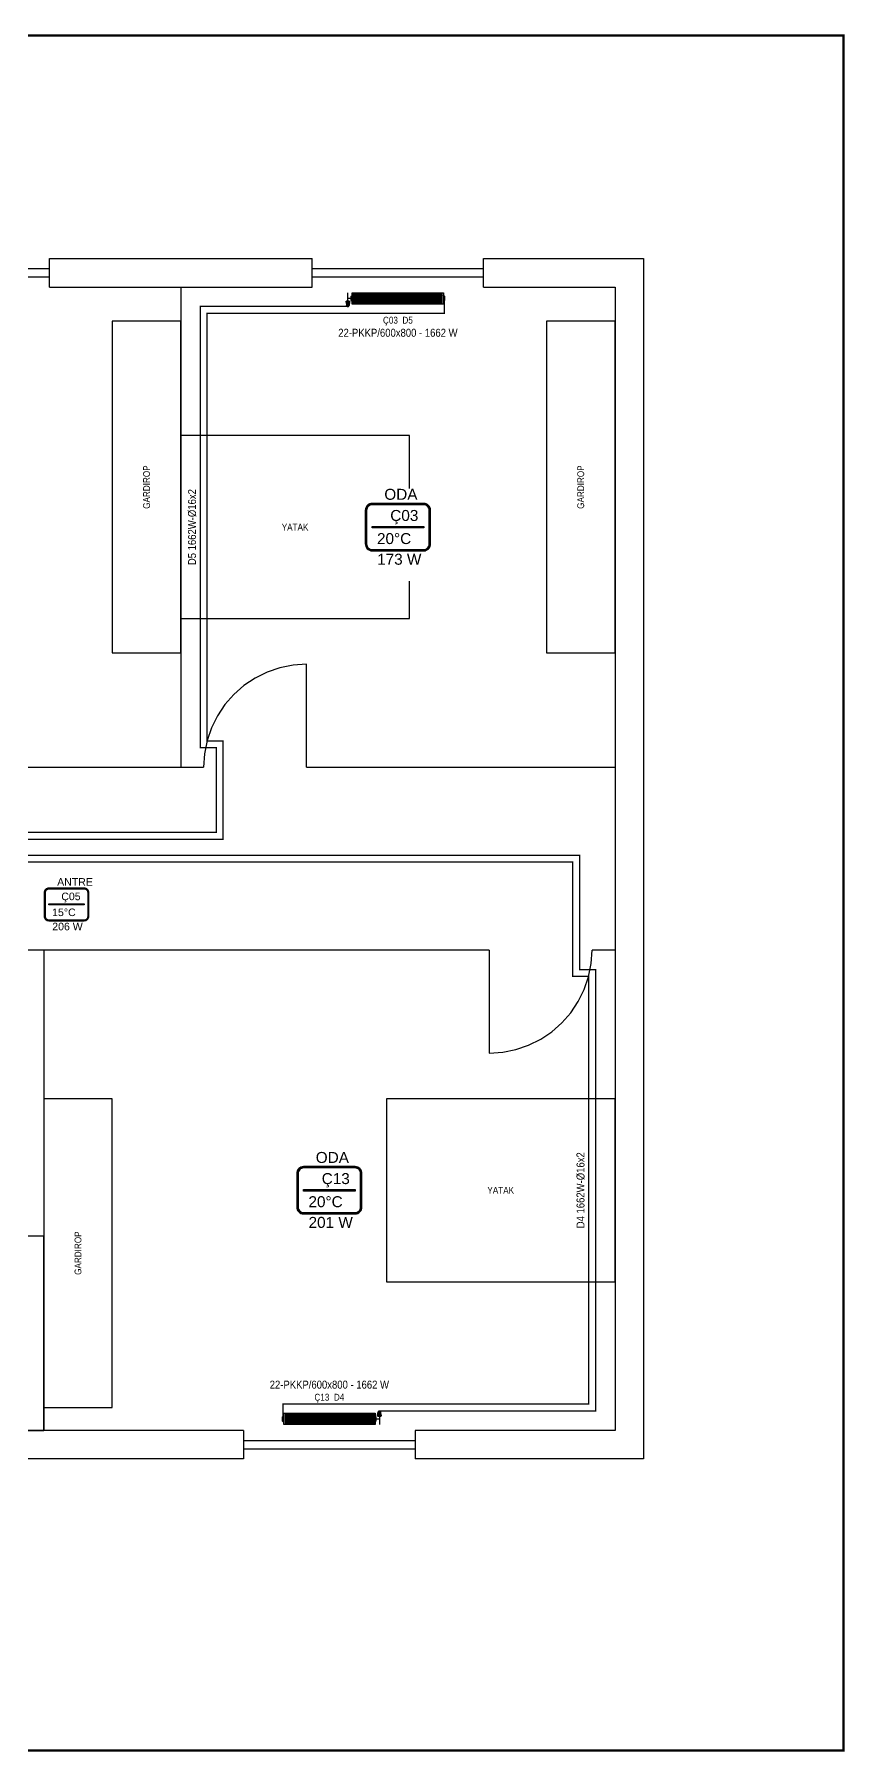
# Model space of a CAD drawing. Header units: centimetres. Extents: x -797 to 10101, y -12981 to 1521.
# Drawn here: x 9392 to 10101, y 19 to 1521 of the extents above; entities that cross this region are included whole.
import ezdxf
from ezdxf.enums import TextEntityAlignment as Align

# ---------------------------------------------------------------- set-up
doc = ezdxf.new("R2010")
doc.units = ezdxf.units.CM
doc.linetypes.add('DASHED', pattern=[1.524, 1.27, -0.254])
for name, color, linetype in [('MTY-ISIKAYBIMAHAL', 2, 'Continuous'), ('MTY-RADYATÖR', 2, 'Continuous'), ('MTY-TEFRIS-CIKTI', 250, 'Continuous'), ('ROTAS-ISITMA-CAP', 41, 'Continuous'), ('ROTAS-ISITMA-DONUS', 30, 'DASHED'), ('ROTAS-ISITMA-GIDIS', 10, 'Continuous'), ('ROTAS-MAHAL', 2, 'Continuous'), ('ROTAS-MASKE', 7, 'Continuous'), ('ROTAS-MIMARI-PENCERE', 4, 'Continuous'), ('ROTAS-MIMARI-TEFRIS', 9, 'Continuous'), ('ROTAS-MIMARI-TEMSILI', 8, 'Continuous'), ('ROTAS-PAFTA', 7, 'Continuous'), ('ROTAS-RADYATOR', 2, 'Continuous')]:
    doc.layers.add(name, color=color, linetype=linetype)
doc.styles.add('MTYCAPLT', font='arial.ttf', dxfattribs={"width": 0.65, "height": 1})
doc.styles.add('ROTAS', font='arial.ttf')

# ---------------------------------------------------------------- blocks, each defined once
blk = doc.blocks.new('MTY-RADYATOR Panel')
at = {"layer": 'MTY-RADYATÖR', "color": 15}
for p, q in [((-1.9, 8.2), (-1.4, 11.2)), ((-1.9, 8.2), (1.9, 8.2)), ((1.9, 8), (-1.9, 8)), ((-1.4, 11.2), (1.4, 11.2)), ((-1.3, 11.2), (-1.3, 8.2)), ((-1.1, 11.7), (1.1, 11.7)), ((-1.1, 7.2), (1.1, 7.2)), ((-0.7, 11.2), (-0.7, 8.2)), ((-0.6, 11.9), (0.6, 11.9)), ((0, 11.2), (0, 8.2)), ((0.6, 11.2), (0.6, 8.2)), ((1.3, 11.2), (1.3, 8.2)), ((1.9, 8.2), (1.4, 11.2)), ((3.4, 6.9), (3.8, 6.9)), ((3.4, 3.1), (3.4, 6.9)), ((3.4, 6.3), (3.8, 6.3)), ((3.4, 3.7), (3.8, 3.7)), ((3.4, 3.1), (3.8, 3.1)), ((3.8, 2.8), (3.8, 7.2)), ((3.8, 7.2), (4, 7.2)), ((3.8, 2.8), (4, 2.8)), ((4, 7.2), (4.4, 7.3)), ((4, 2.8), (4, 7.2)), ((4, 2.8), (4.4, 2.7)), ((105.3, 7.2), (104.9, 7.3)), ((105.3, 2.8), (104.9, 2.7)), ((105.3, 2.8), (105.3, 7.2)), ((105.5, 7.2), (105.3, 7.2)), ((105.5, 2.8), (105.3, 2.8)), ((105.5, 2.8), (105.5, 7.2)), ((105.9, 6.9), (105.5, 6.9)), ((105.9, 6.3), (105.5, 6.3)), ((105.9, 3.7), (105.5, 3.7)), ((105.9, 3.1), (105.5, 3.1)), ((105.9, 3.1), (105.9, 6.9))]:
    blk.add_line(p, q, dxfattribs=at)
at = {"layer": 'MTY-RADYATÖR', "color": 15, "ltscale": 0.3}
for p, q in [((0, 7.2), (0, 0)), ((3.8, 5), (0, 5))]:
    blk.add_line(p, q, dxfattribs=at)
at = {"layer": 'MTY-RADYATÖR'}
for p, q in [((5.7, 9), (5.7, 1)), ((6.7, 1), (6.7, 9)), ((7.2, 9), (7.2, 1)), ((8.2, 1), (8.2, 9)), ((8.7, 9), (8.7, 1)), ((9.7, 1), (9.7, 9)), ((10.2, 9), (10.2, 1)), ((11.2, 1), (11.2, 9)), ((11.7, 9), (11.7, 1)), ((12.7, 1), (12.7, 9)), ((13.2, 9), (13.2, 1)), ((14.2, 1), (14.2, 9)), ((14.7, 9), (14.7, 1)), ((15.7, 1), (15.7, 9)), ((16.2, 9), (16.2, 1)), ((17.2, 1), (17.2, 9)), ((17.7, 9), (17.7, 1)), ((18.7, 1), (18.7, 9)), ((19.2, 9), (19.2, 1)), ((20.2, 1), (20.2, 9)), ((20.7, 9), (20.7, 1)), ((21.7, 1), (21.7, 9)), ((22.2, 9), (22.2, 1)), ((23.2, 1), (23.2, 9)), ((23.7, 9), (23.7, 1)), ((24.7, 1), (24.7, 9)), ((25.2, 9), (25.2, 1)), ((26.2, 1), (26.2, 9)), ((26.7, 9), (26.7, 1)), ((27.7, 1), (27.7, 9)), ((28.2, 9), (28.2, 1)), ((29.2, 1), (29.2, 9)), ((29.7, 9), (29.7, 1)), ((30.7, 1), (30.7, 9)), ((31.2, 9), (31.2, 1)), ((32.2, 1), (32.2, 9)), ((32.7, 9), (32.7, 1)), ((33.7, 1), (33.7, 9)), ((34.2, 9), (34.2, 1)), ((35.2, 1), (35.2, 9)), ((35.7, 9), (35.7, 1)), ((36.7, 1), (36.7, 9)), ((37.2, 9), (37.2, 1)), ((38.2, 1), (38.2, 9)), ((38.7, 9), (38.7, 1)), ((39.7, 1), (39.7, 9)), ((40.2, 9), (40.2, 1)), ((41.2, 1), (41.2, 9)), ((41.7, 9), (41.7, 1)), ((42.7, 1), (42.7, 9)), ((43.2, 9), (43.2, 1)), ((44.2, 1), (44.2, 9)), ((44.7, 9), (44.7, 1)), ((45.7, 1), (45.7, 9)), ((46.2, 9), (46.2, 1)), ((47.2, 1), (47.2, 9)), ((47.7, 9), (47.7, 1)), ((48.7, 1), (48.7, 9)), ((49.2, 9), (49.2, 1)), ((50.2, 1), (50.2, 9)), ((50.7, 9), (50.7, 1)), ((51.7, 1), (51.7, 9)), ((52.2, 9), (52.2, 1)), ((53.2, 1), (53.2, 9)), ((53.7, 9), (53.7, 1)), ((54.7, 1), (54.7, 9)), ((55.2, 9), (55.2, 1)), ((56.2, 1), (56.2, 9)), ((56.7, 9), (56.7, 1)), ((57.7, 1), (57.7, 9)), ((58.2, 9), (58.2, 1)), ((59.2, 1), (59.2, 9)), ((59.7, 9), (59.7, 1)), ((60.7, 1), (60.7, 9)), ((61.2, 9), (61.2, 1)), ((62.2, 1), (62.2, 9)), ((62.7, 9), (62.7, 1)), ((63.7, 1), (63.7, 9)), ((64.2, 9), (64.2, 1)), ((65.2, 1), (65.2, 9)), ((65.7, 9), (65.7, 1)), ((66.7, 1), (66.7, 9)), ((67.2, 9), (67.2, 1)), ((68.2, 1), (68.2, 9)), ((68.7, 9), (68.7, 1)), ((69.7, 1), (69.7, 9)), ((70.2, 9), (70.2, 1)), ((71.2, 1), (71.2, 9)), ((71.7, 9), (71.7, 1)), ((72.7, 1), (72.7, 9)), ((73.2, 9), (73.2, 1)), ((74.2, 1), (74.2, 9)), ((74.7, 9), (74.7, 1)), ((75.7, 1), (75.7, 9)), ((76.2, 9), (76.2, 1)), ((77.2, 1), (77.2, 9)), ((77.7, 9), (77.7, 1)), ((78.7, 1), (78.7, 9)), ((79.2, 9), (79.2, 1)), ((80.2, 1), (80.2, 9)), ((80.7, 9), (80.7, 1)), ((81.7, 1), (81.7, 9)), ((82.2, 9), (82.2, 1)), ((83.2, 1), (83.2, 9)), ((83.7, 9), (83.7, 1)), ((84.7, 1), (84.7, 9)), ((85.2, 9), (85.2, 1)), ((86.2, 1), (86.2, 9)), ((86.7, 9), (86.7, 1)), ((87.7, 1), (87.7, 9)), ((88.2, 9), (88.2, 1)), ((89.2, 1), (89.2, 9)), ((89.7, 9), (89.7, 1)), ((90.7, 1), (90.7, 9)), ((91.2, 9), (91.2, 1)), ((92.2, 1), (92.2, 9)), ((92.7, 9), (92.7, 1)), ((93.7, 1), (93.7, 9)), ((94.2, 9), (94.2, 1)), ((95.2, 1), (95.2, 9)), ((95.7, 9), (95.7, 1)), ((96.7, 1), (96.7, 9)), ((97.2, 9), (97.2, 1)), ((98.2, 1), (98.2, 9)), ((98.7, 9), (98.7, 1)), ((99.7, 1), (99.7, 9)), ((100.2, 9), (100.2, 1)), ((101.2, 1), (101.2, 9)), ((101.7, 9), (101.7, 1)), ((102.7, 1), (102.7, 9))]:
    blk.add_line(p, q, dxfattribs=at)
at = {"layer": 'MTY-RADYATÖR', "color": 15}
blk.add_lwpolyline([(4.7, 0), (104.7, 0), (104.7, 10), (4.7, 10)], close=True, dxfattribs=at)
for centre, start, end in [((4.4, 7.5), 274, 350), ((4.4, 2.5), 10, 86), ((104.9, 7.5), 190, 266), ((104.9, 2.5), 94, 170)]:
    blk.add_arc(centre, 0.245, start, end, dxfattribs=at)
at = {"layer": 'MTY-RADYATÖR'}
for centre, start, end in [((6.2, 9), 0, 180), ((6.2, 1), 180, 0), ((7.7, 9), 0, 180), ((7.7, 1), 180, 0), ((9.2, 9), 0, 180), ((9.2, 1), 180, 0), ((10.7, 9), 0, 180), ((10.7, 1), 180, 0), ((12.2, 9), 0, 180), ((12.2, 1), 180, 0), ((13.7, 9), 0, 180), ((13.7, 1), 180, 0), ((15.2, 9), 0, 180), ((15.2, 1), 180, 0), ((16.7, 9), 0, 180), ((16.7, 1), 180, 0), ((18.2, 9), 0, 180), ((18.2, 1), 180, 0), ((19.7, 9), 0, 180), ((19.7, 1), 180, 0), ((21.2, 9), 0, 180), ((21.2, 1), 180, 0), ((22.7, 9), 0, 180), ((22.7, 1), 180, 0), ((24.2, 9), 0, 180), ((24.2, 1), 180, 0), ((25.7, 9), 0, 180), ((25.7, 1), 180, 0), ((27.2, 9), 0, 180), ((27.2, 1), 180, 0), ((28.7, 9), 0, 180), ((28.7, 1), 180, 0), ((30.2, 9), 0, 180), ((30.2, 1), 180, 0), ((31.7, 9), 0, 180), ((31.7, 1), 180, 0), ((33.2, 9), 0, 180), ((33.2, 1), 180, 0), ((34.7, 9), 0, 180), ((34.7, 1), 180, 0), ((36.2, 9), 0, 180), ((36.2, 1), 180, 0), ((37.7, 9), 0, 180), ((37.7, 1), 180, 0), ((39.2, 9), 0, 180), ((39.2, 1), 180, 0), ((40.7, 9), 0, 180), ((40.7, 1), 180, 0), ((42.2, 9), 0, 180), ((42.2, 1), 180, 0), ((43.7, 9), 0, 180), ((43.7, 1), 180, 0), ((45.2, 9), 0, 180), ((45.2, 1), 180, 0), ((46.7, 9), 0, 180), ((46.7, 1), 180, 0), ((48.2, 9), 0, 180), ((48.2, 1), 180, 0), ((49.7, 9), 0, 180), ((49.7, 1), 180, 0), ((51.2, 9), 0, 180), ((51.2, 1), 180, 0), ((52.7, 9), 0, 180), ((52.7, 1), 180, 0), ((54.2, 9), 0, 180), ((54.2, 1), 180, 0), ((55.7, 9), 0, 180), ((55.7, 1), 180, 0), ((57.2, 9), 0, 180), ((57.2, 1), 180, 0), ((58.7, 9), 0, 180), ((58.7, 1), 180, 0), ((60.2, 9), 0, 180), ((60.2, 1), 180, 0), ((61.7, 9), 0, 180), ((61.7, 1), 180, 0), ((63.2, 9), 0, 180), ((63.2, 1), 180, 0), ((64.7, 9), 0, 180), ((64.7, 1), 180, 0), ((66.2, 9), 0, 180), ((66.2, 1), 180, 0), ((67.7, 9), 0, 180), ((67.7, 1), 180, 0), ((69.2, 9), 0, 180), ((69.2, 1), 180, 0), ((70.7, 9), 0, 180), ((70.7, 1), 180, 0), ((72.2, 9), 0, 180), ((72.2, 1), 180, 0), ((73.7, 9), 0, 180), ((73.7, 1), 180, 0), ((75.2, 9), 0, 180), ((75.2, 1), 180, 0), ((76.7, 9), 0, 180), ((76.7, 1), 180, 0), ((78.2, 9), 0, 180), ((78.2, 1), 180, 0), ((79.7, 9), 0, 180), ((79.7, 1), 180, 0), ((81.2, 9), 0, 180), ((81.2, 1), 180, 0), ((82.7, 9), 0, 180), ((82.7, 1), 180, 0), ((84.2, 9), 0, 180), ((84.2, 1), 180, 0), ((85.7, 9), 0, 180), ((85.7, 1), 180, 0), ((87.2, 9), 0, 180), ((87.2, 1), 180, 0), ((88.7, 9), 0, 180), ((88.7, 1), 180, 0), ((90.2, 9), 0, 180), ((90.2, 1), 180, 0), ((91.7, 9), 0, 180), ((91.7, 1), 180, 0), ((93.2, 9), 0, 180), ((93.2, 1), 180, 0), ((94.7, 9), 0, 180), ((94.7, 1), 180, 0), ((96.2, 9), 0, 180), ((96.2, 1), 180, 0), ((97.7, 9), 0, 180), ((97.7, 1), 180, 0), ((99.2, 9), 0, 180), ((99.2, 1), 180, 0), ((100.7, 9), 0, 180), ((100.7, 1), 180, 0), ((102.2, 9), 0, 180), ((102.2, 1), 180, 0)]:
    blk.add_arc(centre, 0.5, start, end, dxfattribs=at)
at = {"layer": 'MTY-RADYATÖR', "color": 15}
for centre, major_axis, start_param, end_param in [((-1.1, 8), (0.584, 0.584), 2.161559, 3.926991), ((-0.6, 11), (0.584, 0.584), 0.785398, 2.161559), ((0.6, 11), (-0.584, 0.584), 4.121626, 5.497787), ((1.1, 8), (0.584, 0.584), 3.926991, 5.692422)]:
    blk.add_ellipse(centre, major_axis=major_axis, ratio=1, start_param=start_param, end_param=end_param, dxfattribs=at)
at = {"layer": 'MTY-RADYATÖR', "style": 'MTYCAPLT', "width": 0.65}
blk.add_attdef('RAD', text='', height=10, dxfattribs=at).set_placement((54.7, 22.5), align=Align.MIDDLE_CENTER)
at = {"layer": 'MTY-TEFRIS-CIKTI', "style": 'MTYCAPLT', "width": 0.65}
blk.add_attdef('NO', text='', height=6, dxfattribs=at).set_placement((54.7, 35), align=Align.MIDDLE_CENTER)
blk = doc.blocks.new('MTY-RADYATOR MAHAL')
at = {"layer": 'MTY-ISIKAYBIMAHAL', "color": 2}
for points in [[(-35.7, 18.4), (-35.7, -18.4, 0.414214), (-28.2, -25.9), (28.2, -25.9, 0.414214), (35.7, -18.4), (35.7, 18.4, 0.414214), (28.2, 25.9), (-28.2, 25.9, 0.414214)], [(-34.2, 18.4), (-34.2, -18.4, 0.414214), (-28.2, -24.4), (28.2, -24.4, 0.414214), (34.2, -18.4), (34.2, 18.4, 0.414214), (28.2, 24.4), (-28.2, 24.4, 0.414214)]]:
    blk.add_lwpolyline(points, format="xyb", close=True, dxfattribs=at)
at = {"layer": 'MTY-ISIKAYBIMAHAL', "color": 4}
for points in [[(-35.2, 18.4), (-35.2, -18.4, 0.414214), (-28.2, -25.4), (28.2, -25.4, 0.414214), (35.2, -18.4), (35.2, 18.4, 0.414214), (28.2, 25.4), (-28.2, 25.4, 0.414214)], [(-34.7, 18.4), (-34.7, -18.4, 0.414214), (-28.2, -24.9), (28.2, -24.9, 0.414214), (34.7, -18.4), (34.7, 18.4, 0.414214), (28.2, 24.9), (-28.2, 24.9, 0.414214)]]:
    blk.add_lwpolyline(points, format="xyb", close=True, dxfattribs=at)
at = {"layer": 'MTY-ISIKAYBIMAHAL', "color": 2}
blk.add_lwpolyline([(-28.2, 0.8), (28.2, 0.8), (28.2, -0.8), (-28.2, -0.8)], close=True, dxfattribs=at)
at = {"layer": 'MTY-ISIKAYBIMAHAL', "color": 1, "style": 'MTYCAPLT', "width": 0.65}
for tag, p in [('MAHAL_001', (-14.9, 29.8)), ('NO_001', (-8.3, 6.7))]:
    blk.add_attdef(tag, p, '', height=12, rotation=360, dxfattribs=at)
at = {"layer": 'MTY-ISIKAYBIMAHAL', "color": 4, "style": 'MTYCAPLT', "width": 0.65}
for tag, p in [('DERECE_001', (-22.8, -18.5)), ('ISIKAYBI_001', (-22.7, -41.1))]:
    blk.add_attdef(tag, p, '', height=12, rotation=360, dxfattribs=at)
blk.add_attdef('ALAN', text='', height=12, rotation=360, dxfattribs=at).set_placement((0, -50), align=Align.MIDDLE_CENTER)

msp = doc.modelspace()

# ---------------------------------------------------------------- linework, layer by layer
at = {"layer": 'ROTAS-ISITMA-DONUS', "ltscale": 0.4, "const_width": 1.2}
for points in [[(8780, 736), (8780, 817), (9557, 817), (9557, 903), (9543, 903), (9543, 1277), (9750.6, 1277), (9750.6, 1287.7)], [(8794, 736), (8794, 797), (9863, 797), (9863, 697), (9877, 697), (9877, 323), (9609.4, 323), (9609.4, 312.3)]]:
    msp.add_lwpolyline(points, dxfattribs=at)
at = {"layer": 'ROTAS-ISITMA-GIDIS', "const_width": 1.2}
for points in [[(8774, 736), (8774, 823), (9551, 823), (9551, 897), (9537, 897), (9537, 1283), (9666.2, 1283), (9666.2, 1283)], [(8788, 736), (8788, 803), (9869, 803), (9869, 703), (9883, 703), (9883, 317), (9693.8, 317), (9693.8, 317)]]:
    msp.add_lwpolyline(points, dxfattribs=at)
at = {"layer": 'ROTAS-MIMARI-PENCERE'}
for points in [[(9405, 1300), (9405, 1325)], [(9635, 1300), (9635, 1325)], [(9785, 1300), (9785, 1325)], [(9255, 1316.2), (9405, 1316.2)], [(9255, 1308.8), (9405, 1308.8)], [(9635, 1316.2), (9785, 1316.2)], [(9635, 1308.8), (9785, 1308.8)], [(9575, 300), (9575, 275)], [(9575, 291.2), (9725, 291.2)], [(9725, 300), (9725, 275)], [(9575, 283.8), (9725, 283.8)]]:
    msp.add_lwpolyline(points, dxfattribs=at)
at = {"layer": 'ROTAS-MIMARI-TEFRIS'}
for points in [[(9460, 980), (9520, 980), (9520, 1270), (9460, 1270)], [(9840, 980), (9900, 980), (9900, 1270), (9840, 1270)], [(9520, 1010), (9720, 1010), (9720, 1170), (9520, 1170)], [(9400, 320), (9460, 320), (9460, 590), (9400, 590)], [(9700, 430), (9900, 430), (9900, 590), (9700, 590)], [(9330, 300), (9400, 300), (9400, 470), (9330, 470)]]:
    msp.add_lwpolyline(points, close=True, dxfattribs=at)
at = {"layer": 'ROTAS-MIMARI-TEMSILI'}
for points in [[(9405, 1325), (9635, 1325)], [(9785, 1325), (9925, 1325), (9925, 275), (9725, 275)], [(9405, 1300), (9520, 1300)], [(9520, 1300), (9635, 1300)], [(9520, 1300), (9520, 880)], [(9785, 1300), (9900, 1300)], [(9900, 1300), (9900, 880)], [(9630, 970), (9618.3, 969.2), (9606.7, 966.9), (9595.6, 963.1), (9585, 957.9), (9575.2, 951.4), (9566.4, 943.6), (9558.6, 934.8), (9552.1, 925), (9546.9, 914.4), (9543.1, 903.3), (9540.8, 891.7), (9540, 880)], [(9630, 880), (9630, 970)], [(9250, 880), (9520, 880)], [(9520, 880), (9540, 880)], [(9630, 880), (9900, 880)], [(9900, 880), (9900, 720)], [(9400, 720), (9380, 720)], [(9790, 720), (9400, 720)], [(9400, 720), (9400, 300)], [(9790, 720), (9790, 630)], [(9790, 630), (9801.7, 630.8), (9813.3, 633.1), (9824.4, 636.9), (9835, 642.1), (9844.8, 648.6), (9853.6, 656.4), (9861.4, 665.2), (9867.9, 675), (9873.1, 685.6), (9876.9, 696.7), (9879.2, 708.3), (9880, 720)], [(9900, 720), (9880, 720)], [(9900, 720), (9900, 300)], [(9400, 300), (9300, 300)], [(9575, 300), (9400, 300)], [(9900, 300), (9725, 300)], [(9575, 275), (9300, 275)]]:
    msp.add_lwpolyline(points, dxfattribs=at)

# ---------------------------------------------------------------- block references
at = {"layer": 'ROTAS-RADYATOR', "xscale": -0.8, "rotation": -180}
msp.add_blockref('MTY-RADYATOR Panel', (9666.2, 1295), dxfattribs=at)
at = {"layer": 'ROTAS-RADYATOR', "xscale": -0.8}
msp.add_blockref('MTY-RADYATOR Panel', (9693.8, 305), dxfattribs=at)

# ---------------------------------------------------------------- texts
at = {"layer": 'ROTAS-MIMARI-TEFRIS', "color": 8, "style": 'ROTAS', "width": 0.85}
for p in [(9490, 1125), (9870, 1125), (9430, 455)]:
    msp.add_text('GARDIROP', height=6, rotation=90, dxfattribs=at).set_placement(p, align=Align.MIDDLE_CENTER)
for p in [(9620, 1090), (9800, 510)]:
    msp.add_text('YATAK', height=6, dxfattribs=at).set_placement(p, align=Align.MIDDLE_CENTER)

# ---------------------------------------------------------------- next in the draw order: wipeouts: each hides what was drawn before it
for points in [[(9663.7, 1254.8), (9752.8, 1254.8), (9752.8, 1265.2), (9663.7, 1265.2)], [(9535, 1061.5), (9535, 1115), (9524.5, 1115), (9524.5, 1061.5)], [(9738.8, 1042.8), (9738.8, 1123.6), (9681.2, 1123.6), (9681.2, 1042.8)], [(9439.8, 727.5), (9439.8, 783.1), (9400.2, 783.1), (9400.2, 727.5)], [(9678.8, 462.8), (9678.8, 543.6), (9621.2, 543.6), (9621.2, 462.8)], [(9875, 481.5), (9875, 535), (9864.5, 535), (9864.5, 481.5)], [(9603.7, 334.8), (9692.8, 334.8), (9692.8, 345.2), (9603.7, 345.2)]]:
    msp.add_wipeout(points).dxf.layer = 'ROTAS-MASKE'

# ---------------------------------------------------------------- next in the draw order: block references
at = {"layer": 'ROTAS-MAHAL'}
ref = msp.add_blockref('MTY-RADYATOR MAHAL', (9710, 1090), dxfattribs=dict(at, xscale=0.8, yscale=0.8))
ref.add_attrib('DERECE_001', '20°C', (9691.7, 1075.2), dxfattribs={"layer": 'MTY-ISIKAYBIMAHAL', "color": 4, "height": 9.6, "rotation": 360, "style": 'MTYCAPLT'})
ref.add_attrib('MAHAL_001', 'ODA', (9698.1, 1113.9), dxfattribs={"layer": 'MTY-ISIKAYBIMAHAL', "color": 1, "height": 9.6, "rotation": 360, "style": 'MTYCAPLT'})
ref.add_attrib('ISIKAYBI_001', '173 W', (9691.8, 1057.1), dxfattribs={"layer": 'MTY-ISIKAYBIMAHAL', "color": 4, "height": 9.6, "rotation": 360, "style": 'MTYCAPLT'})
ref.add_attrib('NO_001', 'Ç03', (9703.3, 1095.4), dxfattribs={"layer": 'MTY-ISIKAYBIMAHAL', "color": 1, "height": 9.6, "rotation": 360, "style": 'MTYCAPLT'})
ref = msp.add_blockref('MTY-RADYATOR MAHAL', (9420, 760), dxfattribs=dict(at, xscale=0.55, yscale=0.55))
ref.add_attrib('DERECE_001', '15°C', (9407.4, 749.8), dxfattribs={"layer": 'MTY-ISIKAYBIMAHAL', "color": 4, "height": 6.6, "rotation": 360, "style": 'MTYCAPLT'})
ref.add_attrib('MAHAL_001', 'ANTRE', (9411.8, 776.4), dxfattribs={"layer": 'MTY-ISIKAYBIMAHAL', "color": 1, "height": 6.6, "rotation": 360, "style": 'MTYCAPLT'})
ref.add_attrib('ISIKAYBI_001', '206 W', (9407.5, 737.4), dxfattribs={"layer": 'MTY-ISIKAYBIMAHAL', "color": 4, "height": 6.6, "rotation": 360, "style": 'MTYCAPLT'})
ref.add_attrib('NO_001', 'Ç05', (9415.4, 763.7), dxfattribs={"layer": 'MTY-ISIKAYBIMAHAL', "color": 1, "height": 6.6, "rotation": 360, "style": 'MTYCAPLT'})
ref = msp.add_blockref('MTY-RADYATOR MAHAL', (9650, 510), dxfattribs=dict(at, xscale=0.8, yscale=0.8))
ref.add_attrib('DERECE_001', '20°C', (9631.7, 495.2), dxfattribs={"layer": 'MTY-ISIKAYBIMAHAL', "color": 4, "height": 9.6, "rotation": 360, "style": 'MTYCAPLT'})
ref.add_attrib('MAHAL_001', 'ODA', (9638.1, 533.9), dxfattribs={"layer": 'MTY-ISIKAYBIMAHAL', "color": 1, "height": 9.6, "rotation": 360, "style": 'MTYCAPLT'})
ref.add_attrib('ISIKAYBI_001', '201 W', (9631.8, 477.1), dxfattribs={"layer": 'MTY-ISIKAYBIMAHAL', "color": 4, "height": 9.6, "rotation": 360, "style": 'MTYCAPLT'})
ref.add_attrib('NO_001', 'Ç13', (9643.3, 515.4), dxfattribs={"layer": 'MTY-ISIKAYBIMAHAL', "color": 1, "height": 9.6, "rotation": 360, "style": 'MTYCAPLT'})

# ---------------------------------------------------------------- next in the draw order: texts
at = {"layer": 'ROTAS-ISITMA-CAP', "style": 'ROTAS', "width": 0.85}
for s, p in [('D5 1662W-Ø16x2', (9529.8, 1090)), ('D4 1662W-Ø16x2', (9869.8, 510))]:
    msp.add_text(s, height=7, rotation=90, dxfattribs=at).set_placement(p, align=Align.MIDDLE_CENTER)
at = {"layer": 'ROTAS-RADYATOR', "style": 'ROTAS', "width": 0.85}
for p in [(9710, 1260), (9650, 340)]:
    msp.add_text('22-PKKP/600x800 - 1662 W', height=7, dxfattribs=at).set_placement(p, align=Align.MIDDLE_CENTER)

# ---------------------------------------------------------------- next in the draw order: wipeouts: each hides what was drawn before it
for points in [[(9696.3, 1266.5), (9720.7, 1266.5), (9720.7, 1275.5), (9696.3, 1275.5)], [(9636.3, 324.5), (9660.7, 324.5), (9660.7, 333.5), (9636.3, 333.5)]]:
    msp.add_wipeout(points).dxf.layer = 'ROTAS-MASKE'

# ---------------------------------------------------------------- next in the draw order: linework, layer by layer
at = {"layer": 'ROTAS-PAFTA', "const_width": 2}
msp.add_lwpolyline([(6900, 20), (10100, 20), (10100, 1520), (6900, 1520)], close=True, dxfattribs=at)

# ---------------------------------------------------------------- next in the draw order: texts
at = {"layer": 'ROTAS-RADYATOR', "style": 'ROTAS', "width": 0.85}
for s, p in [('Ç03  D5', (9710, 1271)), ('Ç13  D4', (9650, 329))]:
    msp.add_text(s, height=6, dxfattribs=at).set_placement(p, align=Align.MIDDLE_CENTER)

doc.saveas('drawing.dxf')
